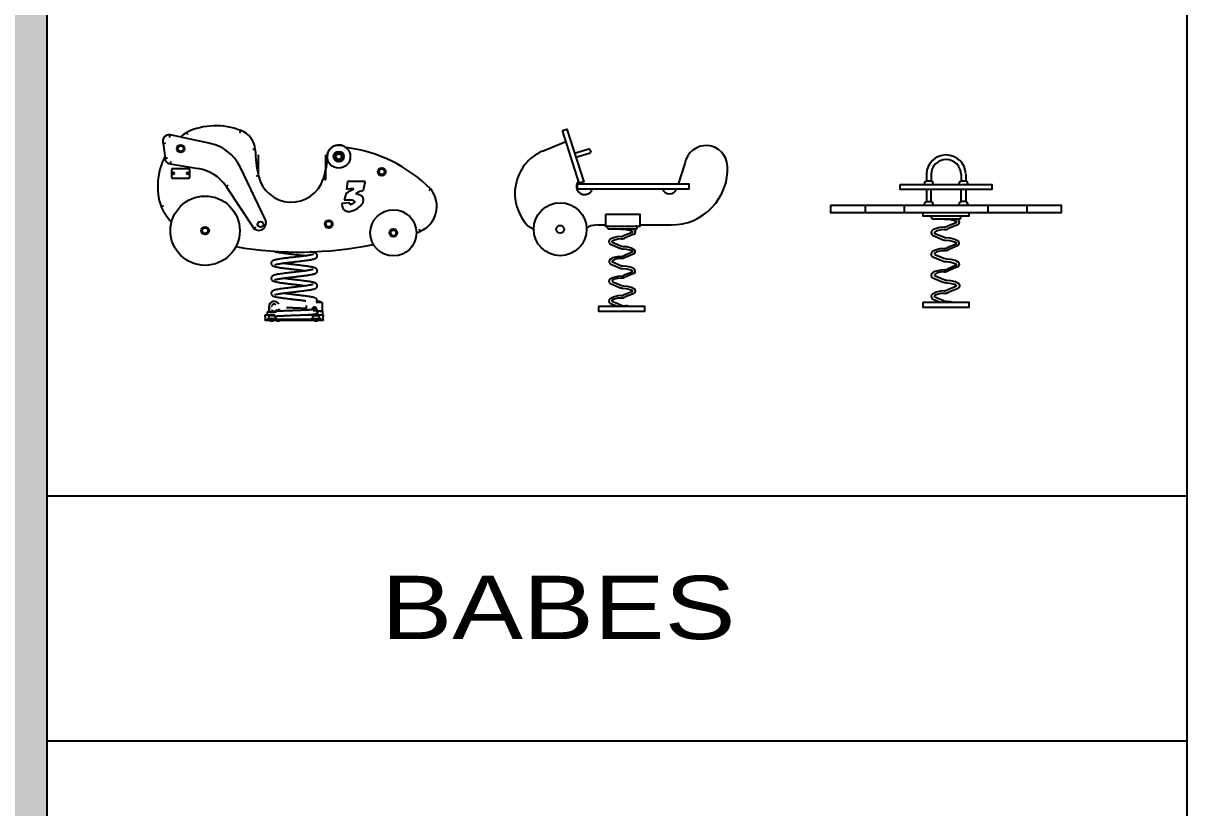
# Model space of a CAD drawing. Header units: millimetres. Extents: x 1089 to 46270, y 1624 to 35257.
# Drawn here: x 1092.71 to 1097.75, y 1648.61 to 1652.01 of the extents above; entities that cross this region are included whole.
import ezdxf
from ezdxf.enums import TextEntityAlignment as Align

# ---------------------------------------------------------------- set-up
doc = ezdxf.new("R2010")
doc.units = ezdxf.units.MM
doc.layers.add('www.cad-blocks.net', color=7, linetype='Continuous')
doc.styles.add('TITLE', font='helvc-ms.shx', dxfattribs={"width": 1.2, "height": 0.16})

# ---------------------------------------------------------------- blocks, each defined once
blk = doc.blocks.new('A$C471A6925')
at = {"linetype": 'ByBlock'}
for p, q in [((0.415, 0.5763), (0.415, 0.5473)), ((0.435, 0.5737), (0.435, 0.5473)), ((0.565, 0.5737), (0.565, 0.5473)), ((0.585, 0.5763), (0.585, 0.5473)), ((0.415, 0.5473), (0.435, 0.5473)), ((0.565, 0.5473), (0.585, 0.5473)), ((0.15, 0.44), (0.15, 0.41)), ((0.3187, 0.44), (0.3187, 0.41)), ((0.6813, 0.44), (0.6813, 0.41)), ((0.85, 0.44), (0.85, 0.41)), ((0.5434, 0.3655), (0.5039, 0.3491)), ((0.5498, 0.3562), (0.5081, 0.3389)), ((0.4443, 0.3098), (0.4875, 0.2919)), ((0.4513, 0.3194), (0.4925, 0.3023)), ((0.5439, 0.273), (0.5046, 0.2567)), ((0.5501, 0.2657), (0.5087, 0.2483)), ((0.4425, 0.218), (0.4846, 0.2005)), ((0.452, 0.228), (0.4902, 0.2121)), ((0.5443, 0.181), (0.5055, 0.1649)), ((0.5499, 0.1738), (0.5094, 0.1569)), ((0.4421, 0.127), (0.4828, 0.1101)), ((0.4529, 0.1351), (0.4876, 0.1207)), ((0.5426, 0.0899), (0.5043, 0.074)), ((0.552, 0.0813), (0.5094, 0.0636)), ((0.4432, 0.0346), (0.4783, 0.02)), ((0.4511, 0.044), (0.4884, 0.0286))]:
    blk.add_line(p, q, dxfattribs=at)
for points in [[(0.3, 0.53), (0.3, 0.51), (0.7, 0.51), (0.7, 0.53), (0.3, 0.53)], [(0, 0.44), (0, 0.41), (1, 0.41), (1, 0.44), (0, 0.44)], [(0.4, 0.02), (0.4, 0), (0.6, 0), (0.6, 0.02), (0.4, 0.02)]]:
    blk.add_lwpolyline(points, close=True, dxfattribs=at)
for points in [[(0.415, 0.51), (0.415, 0.4573), (0.435, 0.4572), (0.435, 0.51)], [(0.585, 0.51), (0.585, 0.4573), (0.565, 0.4572), (0.565, 0.51)], [(0.4, 0.41), (0.4, 0.395), (0.6, 0.395), (0.6, 0.41)], [(0.44, 0.395), (0.4379, 0.3942), (0.4363, 0.3918), (0.4357, 0.3886), (0.4363, 0.3854), (0.4379, 0.383), (0.4401, 0.3821), (0.5596, 0.3821), (0.5618, 0.383), (0.5634, 0.3854), (0.564, 0.3886), (0.5634, 0.3918), (0.5618, 0.3942), (0.5597, 0.395)], [(0.4906, 0.3821), (0.4922, 0.3815), (0.517, 0.3796), (0.5366, 0.3747), (0.5437, 0.3707)], [(0.5454, 0.3821), (0.551, 0.3789), (0.5534, 0.3767)], [(0.4918, 0.3463), (0.474, 0.3449), (0.4522, 0.3394), (0.4429, 0.3342)], [(0.4937, 0.3355), (0.4786, 0.3344), (0.4607, 0.3299), (0.451, 0.3244)], [(0.4915, 0.2535), (0.474, 0.2522), (0.4523, 0.2468), (0.4412, 0.2405)], [(0.4974, 0.2895), (0.5167, 0.2881), (0.5361, 0.2832), (0.5443, 0.2786)], [(0.499, 0.3007), (0.5178, 0.2993), (0.5381, 0.2942), (0.5516, 0.2866), (0.5543, 0.2835)], [(0.4925, 0.2444), (0.4785, 0.2433), (0.4607, 0.2389), (0.4517, 0.2338)], [(0.5018, 0.2094), (0.5186, 0.2081), (0.5395, 0.2029), (0.5513, 0.1962)], [(0.4906, 0.1613), (0.477, 0.1603), (0.4515, 0.154), (0.4408, 0.148)], [(0.4918, 0.1528), (0.4756, 0.1515), (0.4615, 0.1479), (0.4524, 0.1428)], [(0.5001, 0.1968), (0.516, 0.1956), (0.5347, 0.1909), (0.5445, 0.1854)], [(0.5025, 0.1054), (0.5159, 0.1044), (0.5344, 0.0997), (0.5429, 0.0949)], [(0.5042, 0.1167), (0.5187, 0.1156), (0.5397, 0.1103), (0.5533, 0.1027)], [(0.4911, 0.0709), (0.4763, 0.0698), (0.4566, 0.0648), (0.4419, 0.0565)], [(0.4926, 0.0596), (0.4762, 0.0584), (0.4564, 0.0534), (0.4507, 0.0502)], [(0.5034, 0.025), (0.5194, 0.0238), (0.5344, 0.02)]]:
    blk.add_lwpolyline(points, dxfattribs=at)
for centre, radius, start, end in [((0.5, 0.5737), 0.085, 1.7743, 178.2257), ((0.5, 0.5737), 0.065, 0, 180), ((0.425, 0.53), 0.02, 120, 180), ((0.425, 0.53), 0.02, 0, 60), ((0.575, 0.53), 0.02, 120, 180), ((0.575, 0.53), 0.02, 0, 60), ((0.425, 0.44), 0.02, 120, 180), ((0.425, 0.44), 0.02, 0, 60), ((0.575, 0.44), 0.02, 120, 180), ((0.575, 0.44), 0.02, 0, 60), ((0.5423, 0.3682), 0.00288, 292.5446, 60.6174), ((0.5451, 0.3676), 0.0123, 292.5446, 47.435), ((0.4495, 0.3224), 0.0136, 119.3826, 247.4554), ((0.4524, 0.322), 0.0028, 119.3826, 247.4554), ((0.4889, 0.3853), 0.0392, 274.2799, 292.5446), ((0.5005, 0.3216), 0.021, 247.4554, 265.7201), ((0.4902, 0.382), 0.0467, 274.2799, 292.5446), ((0.4999, 0.3218), 0.0323, 247.4554, 265.7201), ((0.4884, 0.2959), 0.0425, 274.2799, 292.5446), ((0.5427, 0.2759), 0.00316, 292.5446, 60.6174), ((0.5457, 0.2762), 0.0113, 292.8477, 40.4707), ((0.4473, 0.2296), 0.0125, 119.3826, 247.4554), ((0.4533, 0.231), 0.00325, 119.3826, 247.4554), ((0.5045, 0.2466), 0.0373, 247.4554, 265.7201), ((0.4887, 0.296), 0.0517, 274.2799, 292.8477), ((0.5038, 0.2467), 0.05, 247.4554, 265.7201), ((0.487, 0.2093), 0.0481, 274.2799, 292.5446), ((0.4876, 0.2094), 0.0568, 274.2799, 292.5446), ((0.5433, 0.1832), 0.00245, 292.5446, 60.6174), ((0.5451, 0.1853), 0.0125, 292.5446, 60.6174), ((0.4466, 0.1378), 0.0117, 119.3826, 247.4554), ((0.4545, 0.139), 0.00429, 119.3826, 247.4554), ((0.5072, 0.1689), 0.0637, 247.4554, 265.7201), ((0.5082, 0.1702), 0.0536, 247.4554, 265.7201), ((0.5475, 0.0923), 0.0119, 292.5446, 60.6174), ((0.4479, 0.0459), 0.0122, 119.3826, 247.4554), ((0.4879, 0.1136), 0.0429, 274.2799, 292.5446), ((0.4886, 0.1138), 0.0543, 274.2799, 292.5446), ((0.5416, 0.0925), 0.00279, 292.5446, 60.6174), ((0.4524, 0.0472), 0.00344, 119.3826, 247.4554), ((0.507, 0.0734), 0.0485, 247.4554, 265.7201)]:
    blk.add_arc(centre, radius, start, end, dxfattribs=at)
blk = doc.blocks.new('A$C00DC20E8')
at = {"linetype": 'ByBlock'}
for p, q in [((0.1192, 0.6933), (0.221, 0.735)), ((0.736, 0.6401), (0.7066, 0.5504)), ((0.0565, 0.3696), (0.0816, 0.3557)), ((0.3105, 0.3623), (0.3193, 0.3657)), ((0.3602, 0.3735), (0.393, 0.3735)), ((0.543, 0.3735), (0.6769, 0.3735)), ((0.508, 0.3411), (0.4707, 0.3257)), ((0.515, 0.3329), (0.4751, 0.3164)), ((0.4141, 0.29), (0.4537, 0.2736)), ((0.4215, 0.2985), (0.4583, 0.2833)), ((0.5084, 0.255), (0.471, 0.2396)), ((0.4159, 0.2032), (0.4535, 0.1877)), ((0.4223, 0.2135), (0.4587, 0.1985)), ((0.516, 0.2491), (0.4748, 0.2318)), ((0.5084, 0.1695), (0.4708, 0.1539)), ((0.5133, 0.1626), (0.4745, 0.1465)), ((0.4136, 0.1195), (0.4536, 0.1029)), ((0.4236, 0.127), (0.4583, 0.1127)), ((0.5086, 0.0856), (0.4705, 0.0698)), ((0.5151, 0.0766), (0.4753, 0.0602)), ((0.4139, 0.0339), (0.4476, 0.02)), ((0.421, 0.0428), (0.4617, 0.026)), ((0.4654, 0.0251), (0.4799, 0.024)), ((0.4913, 0.0222), (0.5001, 0.02))]:
    blk.add_line(p, q, dxfattribs=at)
for points in [[(0.2058, 0.7826), (0.2249, 0.7887), (0.2979, 0.5601), (0.2788, 0.554), (0.2058, 0.7826)], [(0.2693, 0.5504), (0.2693, 0.5304), (0.7543, 0.5304), (0.7543, 0.5504), (0.2693, 0.5504)], [(0.393, 0.4185), (0.393, 0.3685), (0.543, 0.3685), (0.543, 0.4185), (0.393, 0.4185)], [(0.3622, 0.02), (0.3622, 0), (0.5622, 0), (0.5622, 0.02), (0.3622, 0.02)]]:
    blk.add_lwpolyline(points, close=True, dxfattribs=at)
for points in [[(0.2583, 0.6839), (0.3155, 0.7021), (0.3206, 0.7024), (0.3252, 0.7), (0.328, 0.6957), (0.3283, 0.6905), (0.3259, 0.6859), (0.3216, 0.6831), (0.2644, 0.6648)], [(0.4052, 0.3685), (0.4031, 0.3678), (0.4014, 0.3656), (0.4009, 0.3626), (0.4014, 0.3596), (0.403, 0.3574), (0.4052, 0.3566), (0.5253, 0.3566), (0.5275, 0.3574), (0.5291, 0.3596), (0.5297, 0.3626), (0.5291, 0.3656), (0.5275, 0.3678), (0.5254, 0.3685)], [(0.4587, 0.3565), (0.4603, 0.3559), (0.4835, 0.3542), (0.5017, 0.3496), (0.5083, 0.3459)], [(0.5099, 0.3565), (0.5152, 0.3536), (0.5203, 0.3489), (0.5206, 0.3483)], [(0.4605, 0.3232), (0.4433, 0.322), (0.423, 0.3169), (0.4128, 0.3112)], [(0.4618, 0.3132), (0.4476, 0.3122), (0.4309, 0.308), (0.4213, 0.3026)], [(0.4676, 0.2703), (0.4832, 0.2692), (0.5013, 0.2647), (0.5087, 0.2605)], [(0.469, 0.2807), (0.4842, 0.2796), (0.5031, 0.2749), (0.5158, 0.2678), (0.5194, 0.2636)], [(0.4607, 0.2371), (0.4433, 0.2358), (0.4231, 0.2308), (0.4146, 0.226)], [(0.4617, 0.2287), (0.4476, 0.2276), (0.4308, 0.2234), (0.422, 0.2185)], [(0.4608, 0.1516), (0.4461, 0.1505), (0.4223, 0.1446), (0.4124, 0.1391)], [(0.4674, 0.1844), (0.4825, 0.1832), (0.5, 0.1789), (0.5087, 0.174)], [(0.469, 0.196), (0.4849, 0.1949), (0.5044, 0.19), (0.5146, 0.1843)], [(0.462, 0.1436), (0.4448, 0.1423), (0.4316, 0.1389), (0.4232, 0.1342)], [(0.469, 0.1101), (0.4851, 0.1089), (0.5047, 0.104), (0.5178, 0.0967), (0.5205, 0.0916)], [(0.4604, 0.0674), (0.4455, 0.0663), (0.4266, 0.0614), (0.4147, 0.0548), (0.4119, 0.0529)], [(0.4619, 0.057), (0.4454, 0.0558), (0.4269, 0.0511), (0.4207, 0.0477)], [(0.4676, 0.0996), (0.4824, 0.0985), (0.4997, 0.0941), (0.5088, 0.0891)]]:
    blk.add_lwpolyline(points, dxfattribs=at)
for radius in [0.1146, 0.0169]:
    blk.add_circle((0.1961, 0.3548), radius, dxfattribs=at)
for centre, radius, start, end in [((0.8276, 0.6239), 0.093, 2.5759, 169.9754), ((0.2013, 0.5095), 0.2013, 114.0938, 224.0062), ((0.6771, 0.6171), 0.2436, 269.9513, 2.5759), ((0.3019, 0.5402), 0.0354, 137.9358, 343.9563), ((0.6694, 0.5399), 0.0321, 197.3296, 342.6715), ((0.3602, 0.2624), 0.1111, 90, 111.5882), ((0.4186, 0.3009), 0.0118, 119.2639, 247.5537), ((0.4224, 0.3006), 0.00227, 119.2639, 247.5537), ((0.458, 0.3564), 0.0332, 274.2592, 292.4463), ((0.4586, 0.3565), 0.0434, 274.2592, 292.4463), ((0.507, 0.3436), 0.00269, 292.4463, 60.7361), ((0.5108, 0.3431), 0.0111, 292.4463, 27.9803), ((0.4709, 0.3154), 0.0452, 247.5537, 265.7408), ((0.4716, 0.3153), 0.0346, 247.5537, 265.7408), ((0.5073, 0.2578), 0.00303, 292.4463, 60.7361), ((0.5124, 0.2576), 0.0092, 292.7484, 40.6081), ((0.4208, 0.2149), 0.0127, 119.2639, 247.5537), ((0.4234, 0.2161), 0.00277, 119.2639, 247.5537), ((0.4583, 0.2703), 0.0332, 274.2592, 292.4463), ((0.4586, 0.2704), 0.0418, 274.2592, 292.7484), ((0.4707, 0.2294), 0.0451, 247.5537, 265.7408), ((0.4714, 0.2292), 0.0333, 247.5537, 265.7408), ((0.4584, 0.1839), 0.0325, 274.2592, 292.4463), ((0.5075, 0.1718), 0.00253, 292.4463, 60.7361), ((0.5087, 0.1737), 0.0121, 292.4463, 60.7361), ((0.4178, 0.1296), 0.0109, 119.2639, 247.5537), ((0.4252, 0.1307), 0.004, 119.2639, 247.5537), ((0.471, 0.1448), 0.0454, 247.5537, 265.7408), ((0.4716, 0.1447), 0.0346, 247.5537, 265.7408), ((0.459, 0.1841), 0.0406, 274.2592, 292.4463), ((0.4181, 0.0439), 0.0109, 124.5757, 247.5537), ((0.458, 0.1003), 0.0329, 274.2592, 292.4463), ((0.4586, 0.1004), 0.0436, 274.2592, 292.4463), ((0.5079, 0.0874), 0.00194, 292.4463, 60.7361), ((0.5109, 0.0866), 0.0108, 292.4463, 27.9803), ((0.422, 0.0453), 0.0027, 119.2639, 247.5537), ((0.4662, 0.0369), 0.0118, 247.5537, 265.7408), ((0.4748, -0.0438), 0.068, 75.9544, 85.7408)]:
    blk.add_arc(centre, radius, start, end, dxfattribs=at)
blk = doc.blocks.new('A$C23311876')
for p, q in [((0.024, 0.7673), (0.0321, 0.7043)), ((0.2281, 0.7682), (0.0535, 0.8054)), ((0.4367, 0.6282), (0.4367, 0.7189)), ((0.7277, 0.6116), (0.7277, 0.7189)), ((0.0545, 0.6796), (0.1754, 0.6598)), ((0.1343, 0.6584), (0.0643, 0.6584)), ((0.4664, 0.4373), (0.3566, 0.6669)), ((0.0593, 0.6534), (0.0593, 0.6234)), ((0.0651, 0.6389), (0.0638, 0.6389)), ((0.0638, 0.6389), (0.0638, 0.6379)), ((0.0638, 0.6379), (0.0651, 0.6379)), ((0.0643, 0.6184), (0.1343, 0.6184)), ((0.0663, 0.6389), (0.0651, 0.6389)), ((0.0651, 0.6379), (0.0663, 0.6379)), ((0.0673, 0.6414), (0.0663, 0.6414)), ((0.0663, 0.6414), (0.0663, 0.6401)), ((0.0663, 0.6401), (0.0663, 0.6389)), ((0.0663, 0.6379), (0.0663, 0.6368)), ((0.0663, 0.6368), (0.0663, 0.6354)), ((0.0663, 0.6354), (0.0673, 0.6354)), ((0.0673, 0.6401), (0.0673, 0.6414)), ((0.0673, 0.6389), (0.0673, 0.6401)), ((0.0684, 0.6389), (0.0673, 0.6389)), ((0.0673, 0.6368), (0.0673, 0.6379)), ((0.0673, 0.6379), (0.0684, 0.6379)), ((0.0673, 0.6354), (0.0673, 0.6368)), ((0.0698, 0.6389), (0.0684, 0.6389)), ((0.0684, 0.6379), (0.0698, 0.6379)), ((0.0698, 0.6379), (0.0698, 0.6389)), ((0.1301, 0.6389), (0.1288, 0.6389)), ((0.1288, 0.6389), (0.1288, 0.6379)), ((0.1288, 0.6379), (0.1301, 0.6379)), ((0.1313, 0.6389), (0.1301, 0.6389)), ((0.1301, 0.6379), (0.1313, 0.6379)), ((0.1323, 0.6414), (0.1313, 0.6414)), ((0.1313, 0.6414), (0.1313, 0.6401)), ((0.1313, 0.6401), (0.1313, 0.6389)), ((0.1313, 0.6379), (0.1313, 0.6368)), ((0.1313, 0.6368), (0.1313, 0.6354)), ((0.1313, 0.6354), (0.1323, 0.6354)), ((0.1323, 0.6401), (0.1323, 0.6414)), ((0.1323, 0.6389), (0.1323, 0.6401)), ((0.1334, 0.6389), (0.1323, 0.6389)), ((0.1323, 0.6368), (0.1323, 0.6379)), ((0.1323, 0.6379), (0.1334, 0.6379)), ((0.1323, 0.6354), (0.1323, 0.6368)), ((0.1348, 0.6389), (0.1334, 0.6389)), ((0.1334, 0.6379), (0.1348, 0.6379)), ((0.1348, 0.6379), (0.1348, 0.6389)), ((0.1393, 0.6234), (0.1393, 0.6534)), ((0.2961, 0.5824), (0.4177, 0.3988)), ((0.8219, 0.6039), (0.8177, 0.5705)), ((0.8981, 0.6037), (0.8219, 0.6039)), ((0.8322, 0.5113), (0.7971, 0.5087)), ((0.8156, 0.5531), (0.8076, 0.5238)), ((0.0248, 0.4982), (0.0146, 0.494)), ((0.4831, 0.0622), (0.482, 0.0622)), ((0.482, 0.0622), (0.482, 0.0388)), ((0.4831, 0.0388), (0.4831, 0.0622)), ((0.493, 0.0622), (0.494, 0.0622)), ((0.493, 0.0618), (0.493, 0.0622)), ((0.494, 0.0618), (0.494, 0.0622)), ((0.526, 0.0418), (0.526, 0.0524)), ((0.527, 0.0418), (0.527, 0.0524)), ((0.6435, 0.0671), (0.6435, 0.0467)), ((0.685, 0.086), (0.6932, 0.086)), ((0.7045, 0.079), (0.686, 0.079)), ((0.6932, 0.086), (0.7022, 0.086)), ((0.6932, 0.086), (0.6932, 0.079)), ((0.7022, 0.086), (0.7031, 0.086)), ((0.7022, 0.086), (0.7022, 0.079)), ((0.7031, 0.086), (0.7031, 0.079)), ((0.7115, 0.079), (0.7045, 0.079)), ((0.7115, 0.079), (0.7115, 0.0415)), ((0.466, 0.0185), (0.466, 0.0265)), ((0.466, 0.0265), (0.4912, 0.0265)), ((0.466, 0.0185), (0.466, 0.0095)), ((0.466, 0.0095), (0.466, 0.0055)), ((0.466, 0.0015), (0.466, 0.0055)), ((0.466, 0.0055), (0.474, 0.0055)), ((0.474, 0.0015), (0.466, 0.0015)), ((0.708, 0.0055), (0.474, 0.0055)), ((0.708, 0.0015), (0.474, 0.0015)), ((0.4746, 0.0388), (0.5124, 0.0388)), ((0.4746, 0.0388), (0.4746, 0.0265)), ((0.5125, 0.0095), (0.4785, 0.0095)), ((0.4785, 0.0095), (0.4785, 0.0055)), ((0.482, 0.0015), (0.482, 0.0007)), ((0.4905, 0.0007), (0.482, 0.0007)), ((0.508, 0.0215), (0.483, 0.0215)), ((0.4831, 0.0007), (0.4831, 0.0015)), ((0.4833, 0.022), (0.4833, 0.0213)), ((0.5078, 0.022), (0.4833, 0.022)), ((0.4905, 0.0015), (0.4905, 0)), ((0.5005, 0), (0.5005, 0.0015)), ((0.5078, 0.0215), (0.5078, 0.022)), ((0.5125, 0.0055), (0.5125, 0.0095)), ((0.515, 0.0501), (0.515, 0.041)), ((0.515, 0.0015), (0.515, 0.0007)), ((0.515, 0.0007), (0.527, 0.0007)), ((0.5161, 0.041), (0.5161, 0.0501)), ((0.5161, 0.0007), (0.5161, 0.0015)), ((0.526, 0.0007), (0.526, 0.0015)), ((0.527, 0.0007), (0.527, 0.0015)), ((0.6391, 0.0265), (0.716, 0.0265)), ((0.6439, 0.0267), (0.6439, 0.0265)), ((0.6448, 0.0268), (0.6448, 0.0265)), ((0.7025, 0.0095), (0.6685, 0.0095)), ((0.6685, 0.0095), (0.6685, 0.0055)), ((0.6726, 0.0449), (0.6726, 0.0449)), ((0.698, 0.0215), (0.673, 0.0215)), ((0.6733, 0.022), (0.6733, 0.0213)), ((0.6978, 0.022), (0.6733, 0.022)), ((0.6742, 0.0455), (0.691, 0.0455)), ((0.6805, 0.0015), (0.6805, 0)), ((0.6905, 0), (0.6905, 0.0015)), ((0.6922, 0.0449), (0.6922, 0.0415)), ((0.7045, 0.0415), (0.6922, 0.0415)), ((0.7026, 0.0415), (0.6922, 0.0415)), ((0.6922, 0.0415), (0.6922, 0.0265)), ((0.6978, 0.0214), (0.6978, 0.022)), ((0.7025, 0.0055), (0.7025, 0.0095)), ((0.7026, 0.0415), (0.7129, 0.0415)), ((0.711, 0.0415), (0.7045, 0.0415)), ((0.708, 0.0055), (0.716, 0.0055)), ((0.716, 0.0015), (0.708, 0.0015)), ((0.7129, 0.0415), (0.7129, 0.0265)), ((0.716, 0.0265), (0.716, 0.0185)), ((0.716, 0.0095), (0.716, 0.0185)), ((0.716, 0.0055), (0.716, 0.0095)), ((0.716, 0.0055), (0.716, 0.0015)), ((0.4895, 0), (0.5015, 0)), ((0.6795, 0), (0.6915, 0))]:
    blk.add_line(p, q)
for centre, radius in [((0.0998, 0.7455), 0.017), ((0.0998, 0.7455), 0.0125), ((0.0998, 0.7455), 0.0123), ((0.784, 0.7113), 0.05), ((0.784, 0.7113), 0.0225), ((0.784, 0.7113), 0.0155), ((0.784, 0.7113), 0.0153), ((0.784, 0.7113), 0.015), ((0.784, 0.7113), 0.012), ((0.97, 0.6454), 0.017), ((0.97, 0.6454), 0.0125), ((0.97, 0.6454), 0.0123), ((0.0668, 0.6384), 0.00525), ((0.1318, 0.6384), 0.00525), ((0.2053, 0.3904), 0.15), ((1.0203, 0.3811), 0.1), ((0.2053, 0.3904), 0.017), ((0.4454, 0.418), 0.0125), ((0.4454, 0.418), 0.0123), ((0.7405, 0.419), 0.017), ((0.7405, 0.419), 0.0125), ((0.7405, 0.419), 0.0123), ((0.2053, 0.3904), 0.0125), ((0.2053, 0.3904), 0.0123), ((1.0203, 0.3811), 0.017), ((1.0203, 0.3811), 0.0125), ((1.0203, 0.3811), 0.0123)]:
    blk.add_circle(centre, radius)
for centre, radius, start, end in [((0.279, 0.583), 0.2789, 123.291, 130.281), ((0.2518, 0.5516), 0.2931, 68.2887, 115.4612), ((0.3276, 0.734), 0.0956, 5.2204, 70.0425), ((0.05, 0.7776), 0.028, 82.8259, 201.6667), ((-0.0544, 1.0727), 0.3153, 284.3951, 286.4137), ((0.1894, 0.587), 0.1853, 25.5579, 77.9663), ((0.784, 0.7113), 0.05, 51.6748, 195.963), ((0.279, 0.583), 0.2789, 152.6272, 198.6061), ((0.0943, -0.0429), 0.7497, 93.9136, 94.7554), ((0.8407, 0.7353), 0.4179, 179.35, 194.8533), ((0.8407, 0.7353), 0.4179, 178.9854, 179.35), ((0.7373, 0.1275), 0.6279, 44.9631, 82.886), ((0.058, 0.7052), 0.0259, 182.0302, 205.5579), ((0.058, 0.7052), 0.0259, 205.5579, 262.334), ((0.0643, 0.6534), 0.005, 90, 180), ((0.1343, 0.6534), 0.005, 0, 90), ((0.1463, 0.4817), 0.1805, 33.9164, 80.7194), ((0.1532, 0.7866), 0.5896, 343.0669, 351.3067), ((0.0643, 0.6234), 0.005, 180, 270), ((0.1343, 0.6234), 0.005, 270, 0), ((0.5787, 0.6594), 0.1454, 192.407, 342.1745), ((0.1076, 1.8671), 1.4927, 298.316, 299.8062), ((0.8671, -0.183), 0.7551, 91.3337, 93.7512), ((2.3041, 0.2684), 1.4455, 166.5874, 168.1803), ((1.0907, 0.4961), 0.1178, 359.35, 39.5502), ((0.8351, 0.5112), 0.00677, 263.4129, 289.6132), ((0.2607, 0.614), 0.2738, 205.9877, 222.8675), ((1.0907, 0.4961), 0.1178, 292.3907, 359.35), ((0.4377, 0.4236), 0.0318, 231.145, 25.5579), ((0.2122, 0.6252), 0.3058, 312.2293, 314.3208), ((0.4406, 0.4224), 0.006, 148.2292, 163.1189), ((0.4406, 0.4224), 0.006, 112.5591, 127.3218), ((0.6102, 1.8911), 1.5931, 288.6731, 289.2544), ((0.6102, 1.8911), 1.5931, 260.1801, 281.7131), ((0.5045, 0.0622), 0.0225, 26.6195, 180), ((0.5045, 0.0622), 0.0105, 46.4933, 180), ((0.5253, -0.0012), 0.048, 151.7738, 167.1141), ((0.495, 0.0108), 0.0162, 88.09, 136.3169), ((0.4962, 0.0111), 0.0159, 43.2745, 92.3185), ((0.4656, -0.0012), 0.0481, 12.9034, 28.2087), ((0.7153, -0.0012), 0.048, 151.7738, 167.1141), ((0.685, 0.0108), 0.0162, 88.09, 136.3169), ((0.6862, 0.0111), 0.0159, 43.2745, 92.3185), ((0.6556, -0.0012), 0.0481, 12.9034, 28.2087)]:
    blk.add_arc(centre, radius, start, end)
for points, knots in [([(0.1312, 0.8066), (0.1305, 0.8078), (0.1298, 0.8091), (0.1285, 0.8114), (0.1279, 0.8125), (0.1269, 0.8143), (0.1265, 0.815), (0.126, 0.8159), (0.1258, 0.8162), (0.1258, 0.8162)], [0, 0, 0, 0, 0.125, 0.125, 0.25, 0.25, 0.375, 0.375, 0.4982286, 0.4982286, 0.4982286, 0.4982286]), ([(0.3563, 0.8136), (0.3568, 0.8149), (0.3574, 0.8163), (0.3583, 0.8188), (0.3587, 0.8199), (0.3595, 0.8218), (0.3598, 0.8226), (0.3601, 0.8236), (0.3602, 0.8239), (0.3603, 0.8239)], [0, 0, 0, 0, 0.125, 0.125, 0.25, 0.25, 0.375, 0.375, 0.498597, 0.498597, 0.498597, 0.498597]), ([(0.0517, 0.7946), (0.052, 0.796), (0.0522, 0.7974), (0.0526, 0.8), (0.0528, 0.8012), (0.0532, 0.8033), (0.0533, 0.8041), (0.0535, 0.8051), (0.0535, 0.8054), (0.0535, 0.8054)], [0, 0, 0, 0, 0.125, 0.125, 0.25, 0.25, 0.375, 0.375, 0.4997463, 0.4997463, 0.4997463, 0.4997463]), ([(0.4228, 0.7427), (0.4228, 0.7427), (0.4225, 0.7427), (0.4214, 0.7427), (0.4206, 0.7426), (0.4186, 0.7426), (0.4173, 0.7425), (0.4147, 0.7424), (0.4132, 0.7423), (0.4118, 0.7423)], [0.500007, 0.500007, 0.500007, 0.500007, 0.625, 0.625, 0.75, 0.75, 0.875, 0.875, 1, 1, 1, 1]), ([(0.0561, 0.6904), (0.0559, 0.689), (0.0557, 0.6876), (0.0553, 0.685), (0.0552, 0.6837), (0.0549, 0.6817), (0.0547, 0.6809), (0.0546, 0.6798), (0.0545, 0.6796), (0.0545, 0.6796)], [0, 0, 0, 0, 0.125, 0.125, 0.25, 0.25, 0.375, 0.375, 0.4999685, 0.4999685, 0.4999685, 0.4999685]), ([(0.4367, 0.6282), (0.4367, 0.6282), (0.4364, 0.6281), (0.4354, 0.6279), (0.4346, 0.6277), (0.4326, 0.6272), (0.4314, 0.6269), (0.4288, 0.6263), (0.4274, 0.6259), (0.426, 0.6256)], [0.500001, 0.500001, 0.500001, 0.500001, 0.625, 0.625, 0.75, 0.75, 0.875, 0.875, 1, 1, 1, 1]), ([(0.7172, 0.6149), (0.7172, 0.6149), (0.7172, 0.6149), (0.7172, 0.6149), (0.7174, 0.6148), (0.7185, 0.6145), (0.7193, 0.6143), (0.7212, 0.6136), (0.7224, 0.6133), (0.7249, 0.6125), (0.7263, 0.6121), (0.7277, 0.6116)], [0.495728, 0.495728, 0.495728, 0.495728, 0.5, 0.5, 0.625, 0.625, 0.75, 0.75, 0.875, 0.875, 1, 1, 1, 1]), ([(0.2961, 0.5824), (0.2961, 0.5824), (0.2963, 0.5825), (0.2972, 0.5832), (0.2979, 0.5836), (0.2996, 0.5847), (0.3006, 0.5854), (0.3028, 0.5869), (0.304, 0.5877), (0.3052, 0.5885)], [0.5, 0.5, 0.5, 0.5, 0.625, 0.625, 0.75, 0.75, 0.875, 0.875, 1, 1, 1, 1]), ([(1.1815, 0.5711), (1.1815, 0.5711), (1.1813, 0.5709), (1.1805, 0.5702), (1.1799, 0.5697), (1.1784, 0.5683), (1.1775, 0.5675), (1.1755, 0.5657), (1.1744, 0.5647), (1.1734, 0.5637)], [0.5017084, 0.5017084, 0.5017084, 0.5017084, 0.625, 0.625, 0.75, 0.75, 0.875, 0.875, 1, 1, 1, 1]), ([(0.7971, 0.5087), (0.797, 0.4877), (0.805, 0.4762), (0.8211, 0.4739), (0.8349, 0.472), (0.8499, 0.4767), (0.866, 0.4879), (0.8821, 0.4991), (0.8903, 0.5106), (0.8911, 0.5227), (0.892, 0.5366), (0.8807, 0.5459), (0.8573, 0.5506)], [0, 0, 0, 0, 0.257729, 0.257729, 0.257729, 0.505281, 0.505281, 0.505281, 0.736479, 0.736479, 0.736479, 1, 1, 1, 1]), ([(0.8076, 0.5238), (0.8187, 0.5245), (0.8276, 0.5247), (0.8464, 0.5237), (0.8524, 0.5206), (0.852, 0.5141), (0.8513, 0.5129), (0.8502, 0.5116), (0.8471, 0.5082), (0.8428, 0.5059), (0.8373, 0.5049)], [0, 0, 0, 0, 0.300238, 0.300238, 0.850025, 0.850025, 0.985218, 0.985218, 0.985218, 1, 1, 1, 1]), ([(0.8343, 0.5045), (0.8321, 0.5046), (0.8311, 0.5057), (0.8313, 0.5088), (0.8316, 0.5099), (0.8322, 0.5113)], [0, 0, 0, 0, 0.638889, 0.638889, 1, 1, 1, 1]), ([(1.1316, 0.3974), (1.1321, 0.3961), (1.1327, 0.3947), (1.1336, 0.3922), (1.134, 0.3911), (1.1348, 0.3892), (1.135, 0.3884), (1.1354, 0.3874), (1.1355, 0.3871), (1.1355, 0.3871)], [0, 0, 0, 0, 0.125, 0.125, 0.25, 0.25, 0.375, 0.375, 0.4992052, 0.4992052, 0.4992052, 0.4992052]), ([(0.6729, 0.2875), (0.6729, 0.2875), (0.673, 0.2874), (0.6731, 0.2872), (0.6731, 0.2872), (0.6728, 0.2872), (0.6722, 0.2872), (0.6708, 0.287), (0.6686, 0.2865), (0.6657, 0.2859), (0.6618, 0.2851), (0.6567, 0.2842), (0.6502, 0.2831), (0.6421, 0.282), (0.6324, 0.2806), (0.6214, 0.2793), (0.6107, 0.278), (0.6004, 0.2768), (0.5905, 0.2756), (0.5816, 0.2746), (0.5732, 0.2737), (0.565, 0.2727), (0.5558, 0.2716), (0.5458, 0.2703), (0.5359, 0.2689), (0.5269, 0.2676), (0.5193, 0.2663), (0.5133, 0.2651), (0.508, 0.2638), (0.5034, 0.2625), (0.4992, 0.2609), (0.4957, 0.2588), (0.4934, 0.2563), (0.4917, 0.2533), (0.4912, 0.2499), (0.4914, 0.2475), (0.4921, 0.2453), (0.493, 0.2433), (0.4947, 0.2413), (0.4975, 0.2391), (0.5017, 0.237), (0.5068, 0.2354), (0.5124, 0.2341), (0.5187, 0.2328), (0.5255, 0.2316), (0.5329, 0.2305), (0.5406, 0.2294), (0.5485, 0.2283), (0.5569, 0.2273), (0.5663, 0.2261), (0.5757, 0.225), (0.5846, 0.224), (0.5917, 0.2232), (0.597, 0.2226), (0.6017, 0.222), (0.6065, 0.2215), (0.6122, 0.2208), (0.6186, 0.22), (0.6258, 0.2192), (0.6339, 0.2181), (0.6393, 0.2174), (0.6421, 0.217)], [0.3504146, 0.3504146, 0.3504146, 0.3504146, 0.3507858, 0.3518122, 0.3536841, 0.3556371, 0.3577545, 0.3601482, 0.3625236, 0.3648759, 0.3671993, 0.370242, 0.3732131, 0.3760845, 0.3801551, 0.3839437, 0.3874457, 0.3906877, 0.3937859, 0.3967793, 0.3990589, 0.401722, 0.4047714, 0.4082092, 0.4120307, 0.4157943, 0.4192333, 0.4223482, 0.4251389, 0.4287125, 0.4318596, 0.4351247, 0.4368157, 0.4385087, 0.4400576, 0.4412319, 0.4420576, 0.4429801, 0.4449101, 0.4475844, 0.4503182, 0.4541587, 0.4580286, 0.4609132, 0.464046, 0.4674269, 0.4701262, 0.4729645, 0.4759412, 0.4788602, 0.4822407, 0.4850364, 0.4872508, 0.4888859, 0.4900667, 0.4917377, 0.4934405, 0.495527, 0.4979955, 0.5007793, 0.5040237, 0.5040237, 0.5040237, 0.5040237]), ([(0.5028, 0.3017), (0.5028, 0.3017), (0.5037, 0.3014), (0.5052, 0.3009), (0.5072, 0.3004), (0.51, 0.2996), (0.514, 0.2987), (0.5197, 0.2976), (0.5278, 0.2962), (0.5384, 0.2947), (0.55, 0.2931), (0.5604, 0.2918), (0.5691, 0.2908), (0.5773, 0.2898), (0.5845, 0.289), (0.5906, 0.2883), (0.5963, 0.2877), (0.6025, 0.2869), (0.6101, 0.2861), (0.6189, 0.285), (0.6287, 0.2838), (0.6366, 0.2828), (0.6411, 0.2821), (0.6422, 0.282)], [0.26880198, 0.26880198, 0.26880198, 0.26880198, 0.26896363, 0.27048663, 0.27181097, 0.27324514, 0.27588058, 0.2788232, 0.28206801, 0.28695798, 0.29162204, 0.29461179, 0.29750448, 0.30016318, 0.30243891, 0.30433231, 0.30591596, 0.30783021, 0.31022449, 0.31309697, 0.31644409, 0.32026179, 0.32158277, 0.32158277, 0.32158277, 0.32158277]), ([(0.5087, 0.2433), (0.5087, 0.2433), (0.5088, 0.2433), (0.5104, 0.2439), (0.514, 0.2449), (0.5189, 0.246), (0.5246, 0.2471), (0.532, 0.2483), (0.5409, 0.2496), (0.5504, 0.2509), (0.5597, 0.252), (0.5683, 0.2531), (0.576, 0.254), (0.5839, 0.2549), (0.5926, 0.2559), (0.6024, 0.257), (0.6126, 0.2582), (0.6234, 0.2595), (0.6345, 0.2609), (0.6458, 0.2624), (0.6565, 0.264), (0.6663, 0.2657), (0.6751, 0.2677), (0.6816, 0.2699), (0.686, 0.2722), (0.6883, 0.2742), (0.6893, 0.2757), (0.6895, 0.2765), (0.69, 0.2775), (0.6902, 0.2782), (0.6904, 0.2787), (0.6908, 0.2797), (0.6912, 0.281), (0.6912, 0.2827), (0.691, 0.284), (0.6909, 0.2848), (0.6906, 0.2856), (0.6902, 0.2867), (0.6895, 0.2879), (0.6883, 0.2897), (0.6862, 0.2915), (0.6835, 0.2932), (0.6806, 0.2945), (0.6777, 0.2954), (0.6749, 0.2962), (0.6712, 0.2972), (0.6666, 0.2981), (0.6631, 0.2988), (0.6613, 0.2991)], [0.5664965, 0.5664965, 0.5664965, 0.5664965, 0.5672007, 0.5703309, 0.5740257, 0.5768709, 0.5800215, 0.5834787, 0.5872237, 0.5908102, 0.5940371, 0.5968999, 0.5993955, 0.6015223, 0.6044946, 0.6075791, 0.6108086, 0.6143246, 0.6181457, 0.6222749, 0.626701, 0.6312645, 0.6359563, 0.6408139, 0.6441474, 0.6471347, 0.6495695, 0.6509204, 0.6513705, 0.6515582, 0.6517348, 0.6519141, 0.6525125, 0.6531643, 0.6534534, 0.6537344, 0.6540181, 0.6543173, 0.6552333, 0.6566937, 0.65869, 0.6610094, 0.6630466, 0.6647833, 0.6668218, 0.6691662, 0.6718865, 0.674394, 0.674394, 0.674394, 0.674394]), ([(0.6739, 0.2232), (0.6739, 0.2232), (0.6739, 0.2232), (0.6734, 0.223), (0.6722, 0.2226), (0.67, 0.222), (0.667, 0.2212), (0.6626, 0.2203), (0.6565, 0.2192), (0.6487, 0.2179), (0.6397, 0.2166), (0.6305, 0.2154), (0.6218, 0.2143), (0.614, 0.2134), (0.607, 0.2126), (0.5993, 0.2117), (0.5906, 0.2107), (0.5802, 0.2095), (0.569, 0.2082), (0.5569, 0.2067), (0.5442, 0.2051), (0.5318, 0.2034), (0.5207, 0.2016), (0.5116, 0.1998), (0.5044, 0.1979), (0.5002, 0.1963), (0.497, 0.1945), (0.4946, 0.1926), (0.4926, 0.19), (0.4916, 0.1874), (0.4912, 0.1847), (0.4915, 0.1818), (0.4926, 0.179), (0.4949, 0.176), (0.4981, 0.1737), (0.5015, 0.1721), (0.506, 0.1706), (0.512, 0.1691), (0.5194, 0.1677), (0.528, 0.1662), (0.5373, 0.1648), (0.547, 0.1635), (0.5566, 0.1623), (0.5665, 0.1611), (0.5756, 0.16), (0.583, 0.1592), (0.5881, 0.1586), (0.5919, 0.1582), (0.5955, 0.1577), (0.6, 0.1572), (0.6064, 0.1565), (0.6148, 0.1555), (0.6254, 0.1542), (0.6347, 0.153), (0.6403, 0.1523), (0.6421, 0.152)], [0.5372597, 0.5372597, 0.5372597, 0.5372597, 0.5374582, 0.539472, 0.541657, 0.5434276, 0.545591, 0.5482478, 0.551402, 0.5550554, 0.5587689, 0.5621111, 0.5650773, 0.5676651, 0.5698723, 0.5718612, 0.5749353, 0.5781312, 0.5816546, 0.5856101, 0.5900031, 0.5948382, 0.5997261, 0.6043749, 0.6087963, 0.6129976, 0.6149663, 0.6168564, 0.6186845, 0.6202332, 0.6213993, 0.6225608, 0.6242818, 0.6262623, 0.6289753, 0.6318229, 0.6346701, 0.6387075, 0.6424918, 0.6462485, 0.6504908, 0.6536023, 0.6569398, 0.6604244, 0.6633998, 0.6657202, 0.6673885, 0.6682566, 0.6693246, 0.6707429, 0.6725107, 0.6754091, 0.6789227, 0.6830398, 0.6852277, 0.6852277, 0.6852277, 0.6852277]), ([(0.5088, 0.1785), (0.5088, 0.1784), (0.509, 0.1785), (0.5099, 0.1788), (0.5119, 0.1794), (0.515, 0.1802), (0.5189, 0.181), (0.5233, 0.1818), (0.5287, 0.1827), (0.5352, 0.1837), (0.5425, 0.1848), (0.5508, 0.1859), (0.5595, 0.187), (0.5686, 0.1881), (0.5775, 0.1892), (0.5857, 0.1901), (0.5917, 0.1908), (0.5958, 0.1913), (0.5991, 0.1916), (0.6027, 0.1921), (0.6081, 0.1927), (0.6156, 0.1936), (0.6249, 0.1947), (0.6346, 0.1959), (0.6437, 0.1971), (0.6517, 0.1983), (0.6596, 0.1995), (0.667, 0.2009), (0.6739, 0.2024), (0.6797, 0.2041), (0.6835, 0.2057), (0.6867, 0.2078), (0.689, 0.21), (0.6907, 0.2131), (0.6914, 0.2165), (0.691, 0.22), (0.6897, 0.2228), (0.6882, 0.2248), (0.6865, 0.2263), (0.6845, 0.2277), (0.6815, 0.2291), (0.6778, 0.2305), (0.6735, 0.2316), (0.6689, 0.2326), (0.6641, 0.2336), (0.6583, 0.2346), (0.6514, 0.2357), (0.6432, 0.2369), (0.6337, 0.2382), (0.6239, 0.2394), (0.6153, 0.2404), (0.6088, 0.2412), (0.6043, 0.2417), (0.6008, 0.2421), (0.5971, 0.2426), (0.5923, 0.2431), (0.5855, 0.2439), (0.577, 0.2449), (0.5669, 0.2461), (0.556, 0.2474), (0.547, 0.2486), (0.542, 0.2493), (0.5403, 0.2495)], [0.3837727, 0.3837727, 0.3837727, 0.3837727, 0.384874, 0.3869625, 0.3895657, 0.3925386, 0.3949328, 0.3974674, 0.4001412, 0.4029552, 0.4059084, 0.408999, 0.4121194, 0.4149266, 0.4181376, 0.4207375, 0.4227243, 0.4238104, 0.4246594, 0.4257931, 0.4272796, 0.4298112, 0.4329726, 0.4365145, 0.4398779, 0.4430436, 0.4460122, 0.4500914, 0.4539017, 0.4577339, 0.4616019, 0.4634942, 0.4653729, 0.4672437, 0.4690182, 0.4706702, 0.4721196, 0.4733141, 0.4744393, 0.4764382, 0.4790307, 0.481957, 0.4846878, 0.4872227, 0.4896945, 0.4924182, 0.4954082, 0.4986634, 0.5021842, 0.505789, 0.5087953, 0.5106158, 0.5120647, 0.5131426, 0.5139927, 0.5155652, 0.5177049, 0.5204095, 0.5236772, 0.5274935, 0.5313496, 0.5332871, 0.5332871, 0.5332871, 0.5332871]), ([(0.6733, 0.1579), (0.6732, 0.1579), (0.673, 0.1579), (0.672, 0.1576), (0.6697, 0.1569), (0.6665, 0.1561), (0.662, 0.1552), (0.6559, 0.1541), (0.6481, 0.1528), (0.6386, 0.1515), (0.6282, 0.1501), (0.6181, 0.1489), (0.609, 0.1478), (0.6013, 0.1469), (0.5949, 0.1462), (0.5891, 0.1455), (0.5832, 0.1448), (0.5761, 0.144), (0.5666, 0.1429), (0.5551, 0.1415), (0.5424, 0.1399), (0.5306, 0.1382), (0.5203, 0.1365), (0.512, 0.1349), (0.5068, 0.1336), (0.5036, 0.1326), (0.501, 0.1316), (0.4982, 0.1303), (0.4957, 0.1285), (0.494, 0.1268), (0.493, 0.1254), (0.4924, 0.1242), (0.4917, 0.1226), (0.4914, 0.1209), (0.4913, 0.1189), (0.4917, 0.1169), (0.4924, 0.1151), (0.4933, 0.1135), (0.4941, 0.1124), (0.4946, 0.1118), (0.4949, 0.1114), (0.4952, 0.1111), (0.4954, 0.1108), (0.4958, 0.1105), (0.4962, 0.1101), (0.4972, 0.1094), (0.4985, 0.1085), (0.501, 0.1074), (0.5047, 0.1061), (0.5102, 0.1046), (0.5168, 0.1032), (0.5242, 0.1018), (0.532, 0.1006), (0.54, 0.0995), (0.5486, 0.0983), (0.5579, 0.0971), (0.5672, 0.096), (0.5759, 0.095), (0.5824, 0.0943), (0.587, 0.0937), (0.5903, 0.0933), (0.5938, 0.0929), (0.599, 0.0924), (0.6063, 0.0915), (0.6156, 0.0904), (0.6256, 0.0892), (0.6345, 0.088), (0.6398, 0.0873), (0.6421, 0.087)], [0.7189849, 0.7189849, 0.7189849, 0.7189849, 0.7208163, 0.7227087, 0.7247476, 0.727051, 0.7297392, 0.7328134, 0.7362773, 0.7401322, 0.7440201, 0.7474403, 0.7503865, 0.7528543, 0.7548423, 0.756432, 0.758268, 0.7604863, 0.7630878, 0.7674014, 0.7718473, 0.7764261, 0.7810879, 0.7854389, 0.789406, 0.7909257, 0.7926801, 0.7947439, 0.7969472, 0.7986965, 0.7997624, 0.8004671, 0.8009515, 0.8020406, 0.8036235, 0.8049636, 0.8064096, 0.8074835, 0.8080258, 0.8082207, 0.808374, 0.80844, 0.8086219, 0.8087424, 0.8088797, 0.8092423, 0.8103961, 0.8121912, 0.8157331, 0.8190489, 0.822597, 0.8263786, 0.8293697, 0.8324947, 0.8357188, 0.8386799, 0.8420817, 0.8448642, 0.8470298, 0.8482504, 0.8491392, 0.8501658, 0.8515643, 0.8540062, 0.8571054, 0.8606185, 0.8639366, 0.8665946, 0.8665946, 0.8665946, 0.8665946]), ([(0.5088, 0.1134), (0.5089, 0.1134), (0.509, 0.1134), (0.5099, 0.1138), (0.5125, 0.1145), (0.5173, 0.1157), (0.5255, 0.1172), (0.5355, 0.1188), (0.5454, 0.1202), (0.5547, 0.1214), (0.563, 0.1224), (0.5712, 0.1234), (0.5788, 0.1243), (0.5853, 0.125), (0.591, 0.1257), (0.5967, 0.1264), (0.6034, 0.1271), (0.6115, 0.1281), (0.6208, 0.1292), (0.6312, 0.1305), (0.6416, 0.1318), (0.6512, 0.1332), (0.6591, 0.1345), (0.6654, 0.1356), (0.6703, 0.1366), (0.6741, 0.1375), (0.6771, 0.1383), (0.6803, 0.1394), (0.6835, 0.1408), (0.6864, 0.1426), (0.6885, 0.1445), (0.6896, 0.1461), (0.6905, 0.148), (0.6911, 0.1499), (0.6913, 0.1516), (0.6911, 0.1536), (0.6905, 0.1555), (0.6896, 0.1571), (0.6887, 0.1586), (0.688, 0.1594), (0.6875, 0.16), (0.6873, 0.1603), (0.6872, 0.1604), (0.687, 0.1607), (0.6869, 0.1608), (0.6867, 0.161), (0.6866, 0.1611), (0.6864, 0.1613), (0.6862, 0.1614), (0.686, 0.1616), (0.6851, 0.1623), (0.6838, 0.163), (0.6818, 0.164), (0.6787, 0.1651), (0.6741, 0.1664), (0.6679, 0.1679), (0.661, 0.1692), (0.6537, 0.1704), (0.6461, 0.1715), (0.6378, 0.1726), (0.6284, 0.1739), (0.6185, 0.1751), (0.609, 0.1762), (0.6017, 0.177), (0.5964, 0.1777), (0.5927, 0.1781), (0.5895, 0.1784), (0.5853, 0.1789), (0.5793, 0.1796), (0.571, 0.1806), (0.5616, 0.1817), (0.5519, 0.1829), (0.5449, 0.1838), (0.5413, 0.1844), (0.5404, 0.1845)], [0.2023714, 0.2023714, 0.2023714, 0.2023714, 0.2030656, 0.2052477, 0.2075408, 0.2120718, 0.2165179, 0.220882, 0.2252021, 0.2280597, 0.230896, 0.2336649, 0.2361045, 0.2381714, 0.239864, 0.2415072, 0.2436123, 0.246187, 0.2492346, 0.2527561, 0.2567144, 0.2605036, 0.2639219, 0.2669677, 0.2696402, 0.2719361, 0.2739895, 0.275854, 0.2780986, 0.2806373, 0.2827221, 0.2841944, 0.285051, 0.2859603, 0.2874241, 0.28871, 0.2902555, 0.2917012, 0.2924604, 0.2929562, 0.2931209, 0.2931894, 0.2932534, 0.2933176, 0.2935171, 0.2935733, 0.2936267, 0.2936804, 0.2937372, 0.2938697, 0.2940377, 0.2951492, 0.2970261, 0.2993834, 0.3026984, 0.3062094, 0.3099175, 0.3128306, 0.3158594, 0.3190037, 0.3221451, 0.3258246, 0.3288995, 0.3313733, 0.3328362, 0.3339639, 0.3348131, 0.3358994, 0.3379092, 0.3405589, 0.3438437, 0.3472705, 0.3504766, 0.3515158, 0.3515158, 0.3515158, 0.3515158]), ([(0.6912, 0.086), (0.6912, 0.0863), (0.6913, 0.0872), (0.6911, 0.0893), (0.6902, 0.092), (0.6883, 0.0947), (0.686, 0.0967), (0.683, 0.0985), (0.68, 0.0997), (0.6771, 0.1006), (0.6736, 0.1016), (0.669, 0.1026), (0.663, 0.1038), (0.6554, 0.1051), (0.6462, 0.1065), (0.6361, 0.1079), (0.6261, 0.1091), (0.6171, 0.1102), (0.6093, 0.1112), (0.6028, 0.1119), (0.5972, 0.1126), (0.5917, 0.1132), (0.5843, 0.114), (0.5748, 0.1151), (0.5636, 0.1165), (0.5522, 0.1179), (0.5446, 0.1189), (0.5408, 0.1194), (0.5404, 0.1195)], [0.10509578, 0.10509578, 0.10509578, 0.10509578, 0.10541079, 0.10601034, 0.10755976, 0.10948506, 0.11174533, 0.11384831, 0.11620776, 0.11825487, 0.12060791, 0.12333397, 0.12643208, 0.12990058, 0.13373765, 0.13767512, 0.14115028, 0.1441485, 0.14667402, 0.14872966, 0.15033589, 0.15199513, 0.15392558, 0.15732621, 0.16106599, 0.16493579, 0.16893489, 0.16939136, 0.16939136, 0.16939136, 0.16939136]), ([(0.6436, 0.0534), (0.6403, 0.0535), (0.6335, 0.0538), (0.623, 0.0543), (0.6138, 0.0547), (0.6066, 0.0549), (0.6012, 0.0552), (0.5961, 0.0553), (0.5912, 0.0555), (0.586, 0.0557), (0.5805, 0.056), (0.5743, 0.0562), (0.5672, 0.0565), (0.5618, 0.0567), (0.5587, 0.0568), (0.5583, 0.0569)], [0.7839512, 0.7839512, 0.7839512, 0.7839512, 0.8008873, 0.8180189, 0.8330341, 0.8417554, 0.8494428, 0.8565425, 0.8635336, 0.8704164, 0.8787101, 0.8871715, 0.8975612, 0.9098636, 0.9116429, 0.9116429, 0.9116429, 0.9116429]), ([(0.6896, 0.0455), (0.6896, 0.0462), (0.6895, 0.0468), (0.6891, 0.0494), (0.6887, 0.0513), (0.6874, 0.0541), (0.687, 0.0549), (0.6857, 0.0565), (0.685, 0.0572), (0.6834, 0.0583), (0.6824, 0.0587), (0.6805, 0.0592), (0.6795, 0.0594), (0.6775, 0.0594), (0.6765, 0.0592), (0.6746, 0.0587), (0.6737, 0.0583), (0.6721, 0.0572), (0.6713, 0.0565), (0.6701, 0.0549), (0.6696, 0.0541), (0.6686, 0.0516), (0.6681, 0.0499), (0.6679, 0.0481)], [0.0842237, 0.0842237, 0.0842237, 0.0842237, 0.125, 0.125, 0.25, 0.25, 0.3125, 0.3125, 0.375, 0.375, 0.4375, 0.4375, 0.5, 0.5, 0.5625, 0.5625, 0.625, 0.625, 0.6875, 0.6875, 0.75, 0.75, 0.8598382, 0.8598382, 0.8598382, 0.8598382]), ([(0.6689, 0.0482), (0.6692, 0.0499), (0.6696, 0.0516), (0.6707, 0.0541), (0.6712, 0.055), (0.6725, 0.0566), (0.6732, 0.0573), (0.6749, 0.0584), (0.6758, 0.0587), (0.6777, 0.0593), (0.6787, 0.0594), (0.6798, 0.0594), (0.6798, 0.0594), (0.6798, 0.0594)], [0.1420034, 0.1420034, 0.1420034, 0.1420034, 0.25, 0.25, 0.3125, 0.3125, 0.375, 0.375, 0.4375, 0.4375, 0.5, 0.5, 0.5019321, 0.5019321, 0.5019321, 0.5019321]), ([(0.6884, 0.0471), (0.6883, 0.0471), (0.6882, 0.0473), (0.6876, 0.0479), (0.6868, 0.0485), (0.6854, 0.0493), (0.6835, 0.05), (0.6804, 0.0507), (0.6759, 0.0513), (0.672, 0.0517), (0.6699, 0.0518)], [0.6625292, 0.6625292, 0.6625292, 0.6625292, 0.66276206, 0.66359421, 0.66792431, 0.6742775, 0.68298952, 0.6938929, 0.71123675, 0.72807067, 0.72807067, 0.72807067, 0.72807067]), ([(0.6794, 0.0592), (0.6795, 0.0592), (0.6803, 0.0591), (0.682, 0.0586), (0.6841, 0.0572), (0.6864, 0.0547), (0.6871, 0.0524), (0.6875, 0.0507)], [0.1194935, 0.1194935, 0.1194935, 0.1194935, 0.1421943, 0.3011539, 0.4786225, 0.6757229, 1, 1, 1, 1]), ([(0.6877, 0.0508), (0.6878, 0.0506), (0.6878, 0.0503), (0.6881, 0.0493), (0.6883, 0.0483), (0.6885, 0.0468), (0.6885, 0.0461), (0.6886, 0.0455)], [0.5813629, 0.5813629, 0.5813629, 0.5813629, 0.625, 0.625, 0.75, 0.75, 0.8301926, 0.8301926, 0.8301926, 0.8301926]), ([(0.494, 0.0472), (0.4943, 0.0469), (0.4949, 0.0462), (0.4958, 0.0454), (0.4972, 0.0444), (0.4992, 0.0432), (0.5019, 0.042), (0.5048, 0.041), (0.5067, 0.0405), (0.5073, 0.0403)], [0.98755249, 0.98755249, 0.98755249, 0.98755249, 0.98811481, 0.98906956, 0.99044509, 0.99223592, 0.99443274, 0.99702442, 0.99805037, 0.99805037, 0.99805037, 0.99805037]), ([(0.6764, 0.0489), (0.6764, 0.0489), (0.6762, 0.0489), (0.6746, 0.0487), (0.6712, 0.0484), (0.666, 0.048), (0.6595, 0.0475), (0.6516, 0.0471), (0.6427, 0.0467), (0.6329, 0.0462), (0.6235, 0.0458), (0.6153, 0.0455), (0.6091, 0.0452), (0.6038, 0.045), (0.5992, 0.0448), (0.5945, 0.0447), (0.5889, 0.0444), (0.5818, 0.0442), (0.5738, 0.0439), (0.5655, 0.0435), (0.5574, 0.0432), (0.5481, 0.0428), (0.5383, 0.0423), (0.5284, 0.0418), (0.5199, 0.0414), (0.5128, 0.0409), (0.5073, 0.0404), (0.5029, 0.0399), (0.5002, 0.0393), (0.499, 0.0389)], [0.3782921, 0.3782921, 0.3782921, 0.3782921, 0.3841502, 0.3920282, 0.4077552, 0.4236293, 0.4396449, 0.4557935, 0.4720876, 0.4885411, 0.5051469, 0.5160977, 0.5254174, 0.5328053, 0.5391203, 0.5449692, 0.5529821, 0.5631547, 0.5754926, 0.5874339, 0.5999723, 0.6123784, 0.6307286, 0.6487854, 0.6665685, 0.6840692, 0.7012943, 0.7174399, 0.7305741, 0.7305741, 0.7305741, 0.7305741]), ([(0.5085, 0.0204), (0.5086, 0.0204), (0.5093, 0.0205), (0.5114, 0.0207), (0.5156, 0.021), (0.5216, 0.0214), (0.5291, 0.0219), (0.5379, 0.0223), (0.5478, 0.0228), (0.5585, 0.0232), (0.5692, 0.0237), (0.5791, 0.0241), (0.5877, 0.0244), (0.5954, 0.0247), (0.603, 0.025), (0.6113, 0.0253), (0.6209, 0.0257), (0.6305, 0.0261), (0.6396, 0.0265), (0.6478, 0.0269), (0.6569, 0.0274), (0.6659, 0.0279), (0.6738, 0.0286), (0.6796, 0.0293), (0.6833, 0.0301), (0.6853, 0.0308), (0.6873, 0.0319), (0.6896, 0.0341), (0.691, 0.0372), (0.6913, 0.0397), (0.6912, 0.0411), (0.6911, 0.0415)], [0.2835032, 0.2835032, 0.2835032, 0.2835032, 0.284122, 0.2933228, 0.3078369, 0.3232062, 0.3392614, 0.355685, 0.3724831, 0.3896564, 0.4062877, 0.4206521, 0.4327093, 0.4433527, 0.4537899, 0.4652073, 0.4794521, 0.4965563, 0.5095548, 0.5238251, 0.5391572, 0.561289, 0.5819363, 0.6011857, 0.6190879, 0.6273674, 0.634443, 0.6407284, 0.6464541, 0.6505009, 0.6526065, 0.6526065, 0.6526065, 0.6526065]), ([(0.6726, 0.0449), (0.6727, 0.045), (0.6727, 0.045), (0.6727, 0.0451), (0.6727, 0.0451), (0.6728, 0.0452), (0.6729, 0.0452), (0.6731, 0.0454), (0.6732, 0.0454), (0.6735, 0.0455), (0.6737, 0.0455), (0.6739, 0.0455), (0.6741, 0.0455), (0.6742, 0.0455)], [0, 0, 0, 0, 0.0625, 0.0625, 0.125, 0.125, 0.25, 0.25, 0.5, 0.5, 0.75, 0.75, 1, 1, 1, 1]), ([(0.6922, 0.0449), (0.6922, 0.045), (0.6922, 0.045), (0.6921, 0.0451), (0.6921, 0.0452), (0.6919, 0.0453), (0.6918, 0.0453), (0.6916, 0.0454), (0.6915, 0.0455), (0.6912, 0.0455), (0.6911, 0.0455), (0.691, 0.0455)], [0, 0, 0, 0, 0.125, 0.125, 0.25, 0.25, 0.5, 0.5, 0.75, 0.75, 1, 1, 1, 1])]:
    blk.add_open_spline(points, degree=3, knots=knots)
blk.add_open_spline([(0.8573, 0.5506), (0.8707, 0.56), (0.8813, 0.5647), (0.8893, 0.5645)], degree=3)
blk = doc.blocks.new('A$C311405F2')
blk.add_blockref('A$C23311876', (0, 0))
blk = doc.blocks.new('FORMAT')
at = {"layer": 'www.cad-blocks.net', "true_color": 0x444444}
blk.add_hatch(color=250, dxfattribs=at).paths.add_polyline_path([(0, 0), (4.1868, 0), (4.1868, 40.9675), (0, 40.9675)])
at = {"layer": 'www.cad-blocks.net'}
blk.add_line((4.1868, 40.9675), (4.1868, 0), dxfattribs=at)
at = {"layer": 'www.cad-blocks.net', "color": 250, "true_color": 0x444444}
blk.add_line((4.1868, 40.9675), (4.1868, 0), dxfattribs=at)
at = {"layer": 'www.cad-blocks.net', "color": 155, "true_color": 0x546d8e}
for p, q in [((4.1868, 39.6662), (4.1868, 1.1711)), ((9.1214, 31.9304), (9.1214, 1.1711)), ((4.1868, 26.269), (9.1214, 26.269)), ((4.1868, 25.2077), (9.1214, 25.2077))]:
    blk.add_line(p, q, dxfattribs=at)

msp = doc.modelspace()

# ---------------------------------------------------------------- block references
for name, p in [('FORMAT', (1088.6246, 1623.6908)), ('A$C311405F2', (1093.2915, 1650.717)), ('A$C00DC20E8', (1094.8378, 1650.7589)), ('A$C471A6925', (1096.2044, 1650.7766))]:
    msp.add_blockref(name, p)

# ---------------------------------------------------------------- texts
at = {"layer": 'www.cad-blocks.net', "style": 'TITLE', "width": 1.2}
msp.add_text('BABES', height=0.27415, dxfattribs=at).set_placement((1095.0263, 1649.3394), align=Align.CENTER)

doc.saveas('drawing.dxf')
